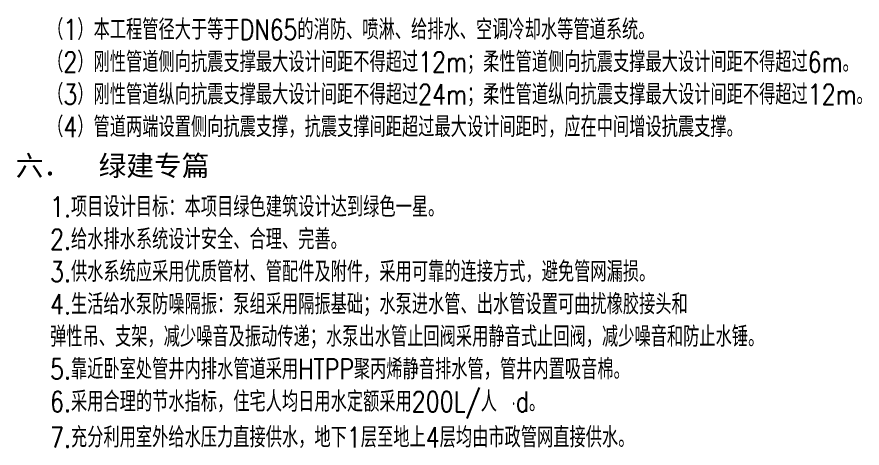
# Model space of a CAD drawing. Extents: x 27938 to 1507990, y 110129 to 923079.
# Drawn here: x 542573 to 563401, y 531005 to 541633 of the extents above; entities that cross this region are included whole.
import ezdxf

# ---------------------------------------------------------------- set-up
doc = ezdxf.new("R2010")
doc.units = 0
doc.header["$LTSCALE"] = 1000
doc.header["$MEASUREMENT"] = 0
doc.layers.add('0s-水标注', color=7, linetype='Continuous')
doc.layers.add('0s_水标注', color=7, linetype='Continuous')
doc.styles.add('HZ', font='txt', dxfattribs={"bigfont": 'hztxt'})

msp = doc.modelspace()

# ---------------------------------------------------------------- texts
at = {"layer": '0s-水标注', "color": 0, "insert": (542543.2, 539049), "char_height": 500, "width": 14500, "attachment_point": 1, "style": 'HZ'}
msp.add_mtext('\\P{\\fSimHei|b0|i0|c134|p2;六．  绿建专篇}', dxfattribs=at)
at = {"layer": '0s_水标注', "style": 'HZ', "width": 0.8}
for s, p in [('（1）本工程管径大于等于DN65的消防、喷淋、给排水、空调冷却水等管道系统。', (543319.3, 541071.3)), ('（2）刚性管道侧向抗震支撑最大设计间距不得超过12m；柔性管道侧向抗震支撑最大设计间距不得超过6m。', (543319.3, 540271.3)), ('（3）刚性管道纵向抗震支撑最大设计间距不得超过24m；柔性管道纵向抗震支撑最大设计间距不得超过12m。', (543319.3, 539471.3)), ('（4）管道两端设置侧向抗震支撑，抗震支撑间距超过最大设计间距时，应在中间增设抗震支撑。', (543319.3, 538671.3))]:
    msp.add_text(s, height=500, dxfattribs=at).set_placement(p)
at = {"layer": '0s_水标注', "color": 7, "style": 'HZ', "width": 0.8}
for s, p in [('1.项目设计目标：本项目绿色建筑设计达到绿色一星。', (543390.6, 536702.1)), ('3.供水系统应采用优质管材、管配件及附件，采用可靠的连接方式，避免管网漏损。', (543390.6, 535102.1)), ('4.生活给水泵防噪隔振：泵组采用隔振基础；水泵进水管、出水管设置可曲扰橡胶接头和', (543390.6, 534302.1)), ('弹性吊、支架，减少噪音及振动传递；水泵出水管止回阀采用静音式止回阀，减少噪音和防止水锤。', (543390.6, 533502.1)), ('5.靠近卧室处管井内排水管道采用HTPP聚丙烯静音排水管，管井内置吸音棉。', (543390.6, 532702.1)), ('6.采用合理的节水指标，住宅人均日用水定额采用200L/人 ·d。', (543390.6, 531902.1)), ('7.充分利用室外给水压力直接供水，地下1层至地上4层均由市政管网直接供水。', (543390.6, 531021.1))]:
    msp.add_text(s, height=500, dxfattribs=at).set_placement(p)
at = {"layer": '0s_水标注', "color": 0, "style": 'HZ', "width": 0.8}
msp.add_text('2.给水排水系统设计安全、合理、完善。', height=500, dxfattribs=at).set_placement((543390.6, 535902.1))

doc.saveas('drawing.dxf')
